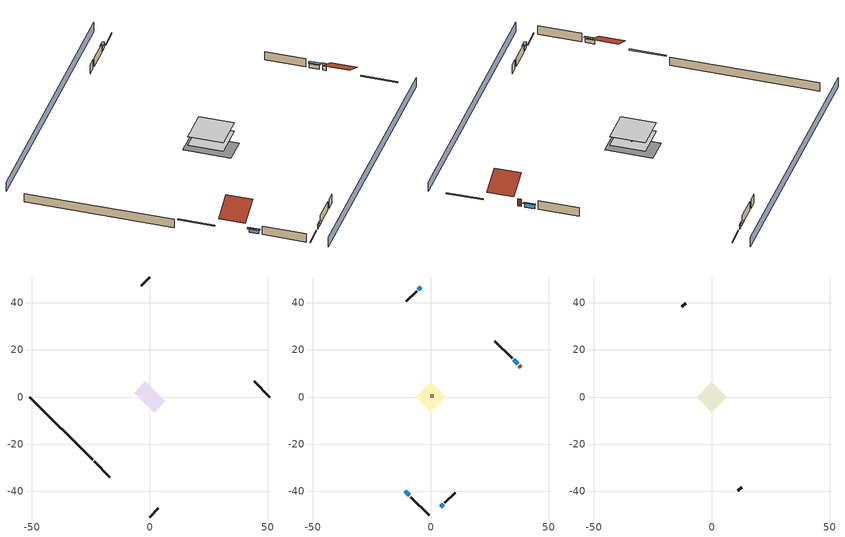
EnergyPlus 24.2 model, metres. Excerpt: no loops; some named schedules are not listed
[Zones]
basement - unconditioned
 floor foundation (Slab1 construction): -6.68,1.91 -1.91,6.68 6.68,-1.91 1.91,-6.68 z-2.13
 wall outside (RimJoist1 construction): -23.56,-27.36 -16.94,-33.98 z0.3:0.61
 wall outside (RimJoist2 construction): 0,50.92 -3.69,47.23 z0.3:0.61
 wall outside (RimJoist3 construction): 50.92,0 44.3,6.62 z0.3:0.61
 wall outside (RimJoist4 construction): 0,-50.92 3.69,-47.23 z0.3:0.61
 wall foundation (FoundationWall1 construction): -50.92,0 -24.21,-26.7 z-2.13:0.3
conditioned space
 floor to basement - unconditioned (Floor1 construction): -6.4,0 0,6.4 6.4,0 0,-6.4 z0.3
 wall outside (AdiabaticWallConstruction 1): 38.2,12.71 37.56,13.36 z0.3:2.34
 wall outside (AdiabaticWallConstruction): -10.84,-40.07 -9.12,-41.79 / 36.9,14.02 35.18,15.74 z0.3:1.4; -4.34,46.57 -5.38,45.53 / 4.34,-46.57 5.38,-45.53 z0.3:1.31
 wall outside (Wall1 construction): -8.47,-42.45 -0.66,-50.26 z0.3:2.74
 wall outside (Wall2 construction): -6.04,44.88 -10.38,40.54 z0.3:2.74
 wall outside (Wall3 construction): 34.52,16.39 27.25,23.66 z0.3:2.74
 wall outside (Wall4 construction): 6.04,-44.88 10.38,-40.54 z0.3:2.74
 window (WindowConstruction): -10.84,-40.07 -9.12,-41.79 z0.3:1.4
 window (WindowConstruction 1): -4.34,46.57 -5.38,45.54 z0.3:1.31
 window (WindowConstruction 2): 36.9,14.02 35.18,15.73 z0.3:1.4
 window (WindowConstruction 3): 4.34,-46.57 5.38,-45.54 z0.3:1.31
 door (Door): 38.2,12.71 37.56,13.36 z0.3:2.34
furnace airloop ret air zone
 floor adiabatic (AdiabaticConst): 0,0 0,1 1,1 1,0 z0
 wall adiabatic (AdiabaticConst): 0,1 0,0 1,0 1,1 0,1 z0:1
 ceiling adiabatic (AdiabaticConst): 1,0 1,1 0,1 0,0 z1
attic - vented
 floor to conditioned space (Floor2 construction Reversed): -6.4,0 0,6.4 6.4,0 0,-6.4 z2.74
 wall outside (Wall5 construction): -11.03,39.88 -12.68,38.23 z0.3:2.74
 wall outside (Wall6 construction): 11.03,-39.88 12.68,-38.23 z0.3:2.74
 roof outside (Roof1 construction): -11.5,-39.42,2.74 -7.22,-35.14,5.77 -12,-30.36,5.77 -16.28,-34.63,2.74
 roof outside (Roof2 construction): 38.86,12.06,2.74 34.58,7.78,5.77 39.36,3,5.77 43.64,7.27,2.74
shading: 3.23,-54.15 54.15,-3.23 / -3.23,54.15 -54.15,3.23 z0:2.74; -8.91,-42.01 -11.06,-39.86 -11.49,-40.29 -9.34,-42.44 z1.71; -5.6,45.32 -4.13,46.79 -4.56,47.22 -6.03,45.75 z1.62; 34.97,15.95 37.12,13.8 37.55,14.23 35.4,16.38 z1.71; 5.6,-45.32 4.13,-46.79 4.56,-47.22 6.03,-45.75 z1.62
[Building]
Building 1: Terrain=Suburbs
[Site:Location]
Portland Intl Arpt_OR: Latitude {deg}=45.59; Longitude {deg}=-122.6; Time Zone {hr}=-8; Elevation {m}=33; Keep Site Location Information=Yes
[Site:GroundTemperature:Shallow]
10.2558, 8.96328, 8.85977, 9.47314, 11.9355, 14.3863, 16.5111, 17.8571, 17.9714, 16.8767, 14.8061, 12.4304
[Site:WaterMainsTemperature]
Calculation Method=Schedule; Temperature Schedule=mains temperature schedule
[Material] Roughness=Rough; Thermal Absorptance=0.9
Name | Thickness {m} | Conductivity {W/m-K} | Density {kg/m3} | Specific Heat {J/kg-K} | Solar Absorptance | Visible Absorptance
asphalt or fiberglass shingles | 0.00635 | 0.162714 | 1121.4 | 1465.45 | 0.85 | 0.85
ceiling loosefill ins | 0.254 | 0.0480833 | 16.02 | 1046.75 | 0.7 | 0.7
ceiling stud and cavity | 0.1397 | 0.104117 | 65.682 | 1177.47 | 0.7 | 0.7
concrete 4.0 in. | 0.1016 | 1.803125 | 2242.8 | 837.4 | 0.7 | 0.7
concrete 8.0 in. | 0.2032 | 1.803125 | 2242.8 | 837.4 | 0.7 | 0.7
door material | 0.04445 | 0.0612267 | 512.64 | 1214.23 | 0.7 | 0.7
floor covering | 0.0127 | 0.0433444 | 54.468 | 1339.84 | 0.6 | 0.6
floor stud and cavity | 0.1397 | 0.923637 | 92.3553 | 1139.71 | 0.7 | 0.7
furniture material basement - unconditioned 1; furniture material conditioned space 1 | 0.1524 | 0.115458 | 640.8 | 1214.23 | 0.6 | 0.6
gypsum board | 0.0127 | 0.160291 | 801 | 837.4 | 0.6 | 0.6
osb sheathing 0.5 in. | 0.0127 | 0.115458 | 512.64 | 1214.23 | 0.6 | 0.6
osb sheathing 0.5 in. 1 | 0.0127 | 0.115458 | 512.64 | 1214.23 | 0.7 | 0.7
osb sheathing 0.75 in. | 0.01905 | 0.115458 | 512.64 | 1214.23 | 0.7 | 0.7
rim joist stud and cavity | 0.0508 | 0.178688 | 50.32683 | 1063.81 | 0.6 | 0.6
roof rigid ins | 0.00281632 | 0.029427 | 32.04 | 1214.23 | 0.7 | 0.7
wall rigid ins | 0.512978 | 0.029427 | 32.04 | 1214.23 | 0.7 | 0.7
wall stud and cavity | 0.1397 | 0.550994 | 139.0536 | 1170.24 | 0.7 | 0.7
wall stud and cavity 1 | 0.1397 | 0.727959 | 139.0536 | 1170.24 | 0.6 | 0.6
wall stud and cavity 2 | 0.0889 | 0.380278 | 52.3479 | 1209.89 | 0.7 | 0.7
wall stud and cavity 3 | 0.0889 | 0.391764 | 83.0341 | 1211.67 | 0.7 | 0.7
wood siding | 0.0254 | 0.102417 | 544.68 | 1172.36 | 0.85 | 0.85
wood siding 1; wood siding 2 | 0.0254 | 0.102417 | 544.68 | 1172.36 | 0.7 | 0.7
[Material:NoMass]
Adiabatic: Roughness=Rough; Thermal Resistance {m2-K/W}=176.1; Thermal Absorptance=0.9; Solar Absorptance=0.7; Visible Absorptance=0.7
[WindowMaterial:SimpleGlazingSystem]
WindowMaterial: U-Factor {W/m2-K}=2.78222; Solar Heat Gain Coefficient=0.56
[Construction]
AdiabaticConst: Adiabatic
AdiabaticWallConstruction: wood siding 1, wall rigid ins, wall stud and cavity 2, gypsum board
AdiabaticWallConstruction 1: wood siding 2, wall rigid ins, wall stud and cavity 2, gypsum board
Door: door material
Floor1 construction: floor stud and cavity, osb sheathing 0.75 in., floor covering
Floor2 construction Reversed: gypsum board, ceiling stud and cavity, ceiling loosefill ins
FoundationWall1 construction: concrete 8.0 in.
furniture construction basement - unconditioned 1: furniture material basement - unconditioned 1
furniture construction conditioned space 1: furniture material conditioned space 1
PartitionWallConstruction: gypsum board, wall stud and cavity 3, gypsum board
RimJoist1 construction; RimJoist2 construction; RimJoist3 construction; RimJoist4 construction: wood siding, rim joist stud and cavity
Roof1 construction; Roof2 construction: asphalt or fiberglass shingles, roof rigid ins, osb sheathing 0.5 in.
Slab1 construction: concrete 4.0 in.
Wall1 construction; Wall2 construction; Wall3 construction; Wall4 construction: wood siding, osb sheathing 0.5 in. 1, wall stud and cavity, gypsum board
Wall5 construction; Wall6 construction: wood siding, osb sheathing 0.5 in. 1, wall stud and cavity 1
WindowConstruction; WindowConstruction 1; WindowConstruction 2; WindowConstruction 3: WindowMaterial
[Zone] Multiplier=1
Name | Volume {m3} | Part of Total Floor Area
attic - vented | 55.1915 | Yes
basement - unconditioned; conditioned space | 199.577 | Yes
furnace airloop ret air zone | 1 | No
[Space]
Name | Zone | Volume {m3} | Space Type
attic - vented 1 | attic - vented | 55.1915
basement - unconditioned 1 | basement - unconditioned | 199.577
conditioned space 1 | conditioned space | 199.577
furnace airloop ret air space | furnace airloop ret air zone |  | Plenum Space Type
[ZoneInfiltration:EffectiveLeakageArea]
infil attic - vented 1: Zone or Space=attic - vented 1; Schedule=Always On Discrete; Effective Air Leakage Area {cm2}=2727.98; Stack Coefficient=0.000140673; Wind Coefficient=3.41675e-05
[ZoneMixing] Schedule=Always On Continuous; Design Flow Rate Calculation Method=Flow/Zone; Design Flow Rate {m3/s}=0
Name | Zone or Space | Source Zone or Space
whole house fan mix | attic - vented | conditioned space
furnace airloop_0 ZoneMixCondToDZ mix | basement - unconditioned | conditioned space
furnace airloop_0 ZoneMixDZToCond mix | conditioned space | basement - unconditioned
[SurfaceProperty:ExposedFoundationPerimeter]
Slab1: Exposed Perimeter Calculation Method=TotalExposedPerimeter; Total Exposed Perimeter {m}=37.76472
[InternalMass]
Name | Construction | Zone or ZoneList | Space or SpaceList | Surface Area {m2}
furniture mass basement - unconditioned 1 | furniture construction basement - unconditioned 1 | basement - unconditioned | basement - unconditioned 1 | 32.73903
furniture mass conditioned space 1 | furniture construction conditioned space 1 | conditioned space | conditioned space 1 | 32.73903
partition wall mass | PartitionWallConstruction | conditioned space | conditioned space 1 | 81.84758
[ElectricEquipment] Design Level Calculation Method=EquipmentLevel
Name | Zone or ZoneList or Space or SpaceList | Schedule | Design Level {W} | Fraction Latent | Fraction Radiant | Fraction Lost
freezer | basement - unconditioned 1 | freezer schedule | 194.914 | 0 | 0.6 | 0
ceiling fan | conditioned space 1 | ceiling_fan | 16.87 | 0 | 0.558 | 0
clothes dryer | conditioned space 1 | clothes_dryer | 4099.68 | 0.015 | 0.081 | 0.85
clothes washer | conditioned space 1 | clothes_washer | 378.777 | 0.03 | 0.162 | 0.7
cooking range | conditioned space 1 | cooking_range | 79.4992 | 0.16 | 0.384 | 0.2
dishwasher | conditioned space 1 | dishwasher | 970.938 | 0.3 | 0.18 | 0.4
fridge | conditioned space 1 | fridge schedule | 43.7215 | 0 | 0.6 | 0
mech vent bath fan 0 | conditioned space 1 | mech vent bath fan 0 schedule | 15 | 0 | 0 | 1
mech vent house fan | conditioned space 1 | mech vent house fan schedule | 0 | 0 | 0 | 1
mech vent house fan cfis | conditioned space 1 | mech vent house fan cfis schedule | 0 | 0 | 0 | 0
mech vent range fan 0 | conditioned space 1 | mech vent range fan 0 schedule | 30 | 0 | 0 | 1
misc plug loads | conditioned space 1 | plug_loads_other | 322.964 | 0.021 | 0.558 | 0.049
misc tv | conditioned space 1 | plug_loads_tv | 544.848 | 0 | 0.6 | 0
whole house fan | conditioned space 1 | Always On Discrete | 0 | 0 | 0 | 1
[OtherEquipment] Design Level Calculation Method=EquipmentLevel
Name | Fuel Type | Zone or ZoneList or Space or SpaceList | Schedule | Design Level {W} | Fraction Latent | Fraction Radiant | Fraction Lost
furnace airloop_0 RetCondToDZ; furnace airloop_0 SupCondToDZ; furnace airloop_0 SupSensLkToDZ | None | basement - unconditioned 1 | Always On Discrete | 0 | 0 | 0 | 0
furnace airloop_0 SupLatLkToDZ | None | basement - unconditioned 1 | Always On Discrete | 0 | 1 | 0 | 0
clothes dryer 1 | Electricity | conditioned space 1 | clothes_dryer | 0 | 0.015 | 0.081 | 0.85
cooking range 1 | NaturalGas | conditioned space 1 | cooking_range | 2329.89 | 0.16 | 0.384 | 0.2
furnace airloop_0 SupCondToLv; furnace airloop_0 SupSensLkToCond; mech vent house fan sensible load; water heater sens | None | conditioned space 1 | Always On Discrete | 0 | 0 | 0 | 0
furnace airloop_0 SupLatLkToCond; mech vent house fan latent load; water heater lat | None | conditioned space 1 | Always On Discrete | 0 | 1 | 0 | 0
general water use latent | None | conditioned space 1 | general water use schedule | 62.594 | 1 | 0 | 0
general water use sensible | None | conditioned space 1 | general water use schedule | -61.6891 | 0 | 0.6 | 0
water heater energy adjustment1 | Electricity | conditioned space 1 | Always On Discrete | 0.01 | 0 | 0 | 1
furnace airloop_0 RetCondToRP; furnace airloop_0 RetSensLkToRP | None | furnace airloop ret air space | Always On Discrete | 0 | 0 | 0 | 0
furnace airloop_0 RetLatLkToRP | None | furnace airloop ret air space | Always On Discrete | 0 | 1 | 0 | 0
[ZoneInfiltration:DesignFlowRate] Schedule=Always On Discrete
Name | Zone or ZoneList or Space or SpaceList | Design Flow Rate Calculation Method | Design Flow Rate {m3/s} | Air Changes per Hour {1/hr} | Constant Term Coefficient | Temperature Term Coefficient | Velocity Term Coefficient | Velocity Squared Term Coefficient
basement_unconditioned 1 duct leakage imbalance infil flow | basement - unconditioned 1 | Flow/Zone | 0
infil basement - unconditioned 1 | basement - unconditioned 1 | AirChanges/Hour |  | 0.1 | 1 | 0 | 0 | 0
infil flow; natural vent flow; whole house fan flow | conditioned space 1 | Flow/Zone | 0
[SurfaceProperty:IncidentSolarMultiplier] Incident Solar Multiplier=1; Incident Solar Multiplier Schedule=trans schedule winter=0.85 summer=0.7
Window1; Window2; Window3; Window4
[Lights]
interior lighting: Zone or ZoneList or Space or SpaceList=conditioned space 1; Schedule=lighting_interior; Design Level Calculation Method=LightingLevel; Lighting Level {W}=249.085; Return Air Fraction=0; Fraction Radiant=0.6; Fraction Visible=0.2; Fraction Replaceable=1
[People]
occupants: Zone or ZoneList or Space or SpaceList=conditioned space 1; Number of People Schedule=occupants; Number of People Calculation Method=People; Number of People=3; Fraction Radiant=0.314171; Sensible Heat Fraction=0.56303; Activity Level Schedule=occupants activity schedule; Carbon Dioxide Generation Rate {m3/s-W}=0; Enable ASHRAE 55 Comfort Warnings=No; Mean Radiant Temperature Calculation Type=EnclosureAveraged
[SpaceList]
Plenum Space Type: furnace airloop ret air space
[AvailabilityManager:Scheduled] Schedule=Always On Discrete
furnace airloop Availability Manager; room ac airloop Availability Manager
[AirLoopHVAC:ReturnPlenum]
Air Loop HVAC Return Plenum 1: Zone=furnace airloop ret air zone
[WaterUse:Equipment]
dishwasher: Peak Flow Rate {m3/s}=6.51666e-06; Flow Rate Fraction Schedule=hot_water_dishwasher
[Foundation:Kiva]
Foundation Kiva 1: Initial Indoor Air Temperature {C}=9.52053; Wall Height Above Grade {m}=0.3048; Wall Depth Below Slab {m}=0.2032
[Foundation:Kiva:Settings]
Soil Conductivity {W/m-K}=1.3848; Soil Density {kg/m3}=1842.3; Soil Specific Heat {J/kg-K}=418.7; Ground Solar Absorptivity=0.9; Ground Thermal Absorptivity=0.9; Ground Surface Roughness {m}=0.03; Far-Field Width {m}=40; Deep-Ground Boundary Condition=ZeroFlux; Deep-Ground Depth {m}=40; Minimum Cell Dimension {m}=0.2; Maximum Cell Growth Coefficient=3; Simulation Timestep=Timestep
[Exterior:Lights]
exterior lighting: Schedule=exterior lighting schedule; Design Level {W}=8.28781
[EnergyManagementSystem:GlobalVariable]
furnace_airloop_0_DuctImbalLkExhFanEquivCond
furnace_airloop_0_DuctImbalLkExhFanEquivDZ
furnace_airloop_0_DuctImbalLkSupFanEquivCond
furnace_airloop_0_DuctImbalLkSupFanEquivDZ
furnace_airloop_0_DZ_T
furnace_airloop_0_DZ_W
furnace_airloop_0_RetCondToDZ
furnace_airloop_0_RetCondToRP
furnace_airloop_0_RetLatLkToRP
furnace_airloop_0_RetSensLkToRP
furnace_airloop_0_SupCondToDZ
furnace_airloop_0_SupCondToLv
furnace_airloop_0_SupLatLkToCond
furnace_airloop_0_SupLatLkToDZ
furnace_airloop_0_SupSensLkToCond
furnace_airloop_0_SupSensLkToDZ
furnace_airloop_0_ZoneMixCondToDZ
furnace_airloop_0_ZoneMixDZToCond
furnace_airloop_AH_MFR
furnace_airloop_AH_Tout
furnace_airloop_AH_VFR
furnace_airloop_AH_Wout
furnace_airloop_Fan_RTF
furnace_airloop_RA_T
furnace_airloop_Ra_W
infil_program_Qfan
infil_program_Qinf
natural_vent_program_Qnv
natural_vent_program_Qwhf
room_ac_airloop_Fan_RTF
[EnergyManagementSystem:Sensor]
Name | Output:Variable or Output:Meter Index Key | Output:Variable or Output:Meter
airflow_gain | infil flow | Infiltration Sensible Heat Gain Energy
airflow_gain_1 | natural vent flow | Infiltration Sensible Heat Gain Energy
airflow_gain_2 | whole house fan flow | Infiltration Sensible Heat Gain Energy
airflow_loss | infil flow | Infiltration Sensible Heat Loss Energy
airflow_loss_1 | natural vent flow | Infiltration Sensible Heat Loss Energy
airflow_loss_2 | whole house fan flow | Infiltration Sensible Heat Loss Energy
clg_load_cond |  | Cooling:EnergyTransfer:Zone:CONDITIONED SPACE
clg_load_duct |  | Cooling:EnergyTransfer:Zone:FURNACE AIRLOOP RET AIR ZONE
clg_sp_s; clg_sp_s_1 | cooling setpoint | Schedule Value
clothes_dryer_exhaust_0_sch_s | clothes_dryer | Schedule Value
cool_season | cooling season schedule | Schedule Value
ducts_conv | furnace airloop_0 RetCondToRP | Other Equipment Convective Heating Energy
ducts_conv_1 | furnace airloop_0 RetLatLkToRP | Other Equipment Convective Heating Energy
ducts_conv_2 | furnace airloop_0 RetSensLkToRP | Other Equipment Convective Heating Energy
ducts_conv_3 | furnace airloop_0 SupCondToLv | Other Equipment Convective Heating Energy
ducts_conv_4 | furnace airloop_0 SupLatLkToCond | Other Equipment Convective Heating Energy
ducts_conv_5 | furnace airloop_0 SupSensLkToCond | Other Equipment Convective Heating Energy
ducts_rad | furnace airloop_0 RetCondToRP | Other Equipment Radiant Heating Energy
ducts_rad_1 | furnace airloop_0 RetLatLkToRP | Other Equipment Radiant Heating Energy
ducts_rad_2 | furnace airloop_0 RetSensLkToRP | Other Equipment Radiant Heating Energy
ducts_rad_3 | furnace airloop_0 SupCondToLv | Other Equipment Radiant Heating Energy
ducts_rad_4 | furnace airloop_0 SupLatLkToCond | Other Equipment Radiant Heating Energy
ducts_rad_5 | furnace airloop_0 SupSensLkToCond | Other Equipment Radiant Heating Energy
furnace_airloop_0_DZ_T_s | basement - unconditioned | Zone Air Temperature
furnace_airloop_0_DZ_W_s | basement - unconditioned | Zone Mean Air Humidity Ratio
furnace_airloop_AH_MFR_s | Node 15 | System Node Mass Flow Rate
furnace_airloop_AH_Tout_s | Node 15 | System Node Temperature
furnace_airloop_AH_VFR_s | Node 15 | System Node Current Density Volume Flow Rate
furnace_airloop_AH_Wout_s | Node 15 | System Node Humidity Ratio
furnace_airloop_RA_T_s | Node 18 | System Node Temperature
furnace_airloop_Ra_W_s | Node 18 | System Node Humidity Ratio
htg_load_cond |  | Heating:EnergyTransfer:Zone:CONDITIONED SPACE
htg_load_duct |  | Heating:EnergyTransfer:Zone:FURNACE AIRLOOP RET AIR ZONE
htg_sp_s; htg_sp_s_1 | heating setpoint | Schedule Value
ig_ee_conv | ceiling fan | Electric Equipment Convective Heating Energy
ig_ee_conv_1 | clothes dryer | Electric Equipment Convective Heating Energy
ig_ee_conv_3 | cooking range | Electric Equipment Convective Heating Energy
ig_ee_conv_4 | dishwasher | Electric Equipment Convective Heating Energy
ig_ee_conv_5 | fridge | Electric Equipment Convective Heating Energy
ig_ee_conv_6 | misc plug loads | Electric Equipment Convective Heating Energy
ig_ee_conv_7 | misc tv | Electric Equipment Convective Heating Energy
ig_ee_conv_8 | whole house fan | Electric Equipment Convective Heating Energy
ig_ee_rad | ceiling fan | Electric Equipment Radiant Heating Energy
ig_ee_rad_1 | clothes dryer | Electric Equipment Radiant Heating Energy
ig_ee_rad_3 | cooking range | Electric Equipment Radiant Heating Energy
ig_ee_rad_4 | dishwasher | Electric Equipment Radiant Heating Energy
ig_ee_rad_5 | fridge | Electric Equipment Radiant Heating Energy
ig_ee_rad_6 | misc plug loads | Electric Equipment Radiant Heating Energy
ig_ee_rad_7 | misc tv | Electric Equipment Radiant Heating Energy
ig_ee_rad_8 | whole house fan | Electric Equipment Radiant Heating Energy
ig_lgt_conv | interior lighting | Lights Convective Heating Energy
ig_lgt_rad | interior lighting | Lights Radiant Heating Energy
ig_lgt_vis | interior lighting | Lights Visible Radiation Heating Energy
ig_oe_conv | clothes dryer 1 | Other Equipment Convective Heating Energy
ig_oe_conv_1 | cooking range 1 | Other Equipment Convective Heating Energy
ig_oe_conv_2 | general water use latent | Other Equipment Convective Heating Energy
ig_oe_conv_3 | general water use sensible | Other Equipment Convective Heating Energy
ig_oe_conv_4 | water heater energy adjustment1 | Other Equipment Convective Heating Energy
ig_oe_conv_5 | water heater lat | Other Equipment Convective Heating Energy
ig_oe_conv_6 | water heater sens | Other Equipment Convective Heating Energy
ig_oe_rad | clothes dryer 1 | Other Equipment Radiant Heating Energy
ig_oe_rad_1 | cooking range 1 | Other Equipment Radiant Heating Energy
ig_oe_rad_2 | general water use latent | Other Equipment Radiant Heating Energy
ig_oe_rad_3 | general water use sensible | Other Equipment Radiant Heating Energy
ig_oe_rad_4 | water heater energy adjustment1 | Other Equipment Radiant Heating Energy
ig_oe_rad_5 | water heater lat | Other Equipment Radiant Heating Energy
ig_oe_rad_6 | water heater sens | Other Equipment Radiant Heating Energy
ig_ppl_conv | occupants | People Convective Heating Energy
ig_ppl_rad | occupants | People Radiant Heating Energy
im_conv | furniture mass conditioned space 1 | Surface Inside Face Convection Heat Gain Energy
im_conv_1 | partition wall mass | Surface Inside Face Convection Heat Gain Energy
im_ig | furniture mass conditioned space 1 | Surface Inside Face Internal Gains Radiation Heat Gain Energy
im_ig_1 | partition wall mass | Surface Inside Face Internal Gains Radiation Heat Gain Energy
im_lgt | furniture mass conditioned space 1 | Surface Inside Face Lights Radiation Heat Gain Energy
im_lgt_1 | partition wall mass | Surface Inside Face Lights Radiation Heat Gain Energy
im_sol | furniture mass conditioned space 1 | Surface Inside Face Solar Radiation Heat Gain Energy
im_sol_1 | partition wall mass | Surface Inside Face Solar Radiation Heat Gain Energy
im_surf | furniture mass conditioned space 1 | Surface Inside Face Net Surface Thermal Radiation Heat Gain Energy
im_surf_1 | partition wall mass | Surface Inside Face Net Surface Thermal Radiation Heat Gain Energy
mech_vent_bath_fan_0_sch_s | mech vent bath fan 0 schedule | Schedule Value
mech_vent_range_fan_0_sch_s | mech vent range fan 0 schedule | Schedule Value
mv_conv | mech vent bath fan 0 | Electric Equipment Convective Heating Energy
mv_conv_1 | mech vent house fan | Electric Equipment Convective Heating Energy
mv_conv_2 | mech vent house fan cfis | Electric Equipment Convective Heating Energy
mv_conv_3 | mech vent range fan 0 | Electric Equipment Convective Heating Energy
mv_conv_4 | mech vent house fan latent load | Other Equipment Convective Heating Energy
mv_conv_5 | mech vent house fan sensible load | Other Equipment Convective Heating Energy
mv_rad | mech vent bath fan 0 | Electric Equipment Radiant Heating Energy
mv_rad_1 | mech vent house fan | Electric Equipment Radiant Heating Energy
mv_rad_2 | mech vent house fan cfis | Electric Equipment Radiant Heating Energy
mv_rad_3 | mech vent range fan 0 | Electric Equipment Radiant Heating Energy
mv_rad_4 | mech vent house fan latent load | Other Equipment Radiant Heating Energy
mv_rad_5 | mech vent house fan sensible load | Other Equipment Radiant Heating Energy
natural_vent_s | natural vent schedule | Schedule Value
out_pb_s |  | Site Outdoor Air Barometric Pressure
out_wt_s |  | Site Outdoor Air Humidity Ratio
site_vw_s |  | Site Wind Speed
ss_back_out | Window1 | Surface Window Shortwave from Zone Back Out Window Heat Transfer Rate
ss_back_out_1 | Window2 | Surface Window Shortwave from Zone Back Out Window Heat Transfer Rate
ss_back_out_2 | Window3 | Surface Window Shortwave from Zone Back Out Window Heat Transfer Rate
ss_back_out_3 | Window4 | Surface Window Shortwave from Zone Back Out Window Heat Transfer Rate
ss_conv | Door1 | Surface Inside Face Convection Heat Gain Energy
ss_conv_1 | Window1 | Surface Inside Face Convection Heat Gain Energy
ss_conv_2 | Window2 | Surface Inside Face Convection Heat Gain Energy
ss_conv_3 | Window3 | Surface Inside Face Convection Heat Gain Energy
ss_conv_4 | Window4 | Surface Inside Face Convection Heat Gain Energy
ss_ig | Door1 | Surface Inside Face Internal Gains Radiation Heat Gain Energy
ss_ig_1 | Window1 | Surface Inside Face Internal Gains Radiation Heat Gain Energy
ss_ig_2 | Window2 | Surface Inside Face Internal Gains Radiation Heat Gain Energy
ss_ig_3 | Window3 | Surface Inside Face Internal Gains Radiation Heat Gain Energy
ss_ig_4 | Window4 | Surface Inside Face Internal Gains Radiation Heat Gain Energy
ss_lgt | Door1 | Surface Inside Face Lights Radiation Heat Gain Energy
ss_sol | Door1 | Surface Inside Face Solar Radiation Heat Gain Energy
ss_surf | Door1 | Surface Inside Face Net Surface Thermal Radiation Heat Gain Energy
ss_surf_1 | Window1 | Surface Inside Face Net Surface Thermal Radiation Heat Gain Energy
ss_surf_2 | Window2 | Surface Inside Face Net Surface Thermal Radiation Heat Gain Energy
ss_surf_3 | Window3 | Surface Inside Face Net Surface Thermal Radiation Heat Gain Energy
ss_surf_4 | Window4 | Surface Inside Face Net Surface Thermal Radiation Heat Gain Energy
ss_trans_in | Window1 | Surface Window Transmitted Solar Radiation Rate
ss_trans_in_1 | Window2 | Surface Window Transmitted Solar Radiation Rate
ss_trans_in_2 | Window3 | Surface Window Transmitted Solar Radiation Rate
ss_trans_in_3 | Window4 | Surface Window Transmitted Solar Radiation Rate
ss_trans_out | Window1 | Surface Inside Face Initial Transmitted Diffuse Transmitted Out Window Solar Radiation Rate
ss_trans_out_1 | Window2 | Surface Inside Face Initial Transmitted Diffuse Transmitted Out Window Solar Radiation Rate
ss_trans_out_2 | Window3 | Surface Inside Face Initial Transmitted Diffuse Transmitted Out Window Solar Radiation Rate
ss_trans_out_3 | Window4 | Surface Inside Face Initial Transmitted Diffuse Transmitted Out Window Solar Radiation Rate
s_conv | Floor1 | Surface Inside Face Convection Heat Gain Energy
s_conv_1 | Floor2 | Surface Inside Face Convection Heat Gain Energy
s_conv_2 | Wall1 | Surface Inside Face Convection Heat Gain Energy
s_conv_3 | Wall2 | Surface Inside Face Convection Heat Gain Energy
s_conv_4 | Wall3 | Surface Inside Face Convection Heat Gain Energy
s_conv_5 | Wall4 | Surface Inside Face Convection Heat Gain Energy
s_ig | Floor1 | Surface Inside Face Internal Gains Radiation Heat Gain Energy
s_ig_1 | Floor2 | Surface Inside Face Internal Gains Radiation Heat Gain Energy
s_ig_2 | Wall1 | Surface Inside Face Internal Gains Radiation Heat Gain Energy
s_ig_3 | Wall2 | Surface Inside Face Internal Gains Radiation Heat Gain Energy
s_ig_4 | Wall3 | Surface Inside Face Internal Gains Radiation Heat Gain Energy
s_ig_5 | Wall4 | Surface Inside Face Internal Gains Radiation Heat Gain Energy
s_lgt | Floor1 | Surface Inside Face Lights Radiation Heat Gain Energy
s_lgt_1 | Floor2 | Surface Inside Face Lights Radiation Heat Gain Energy
s_lgt_2 | Wall1 | Surface Inside Face Lights Radiation Heat Gain Energy
s_lgt_3 | Wall2 | Surface Inside Face Lights Radiation Heat Gain Energy
